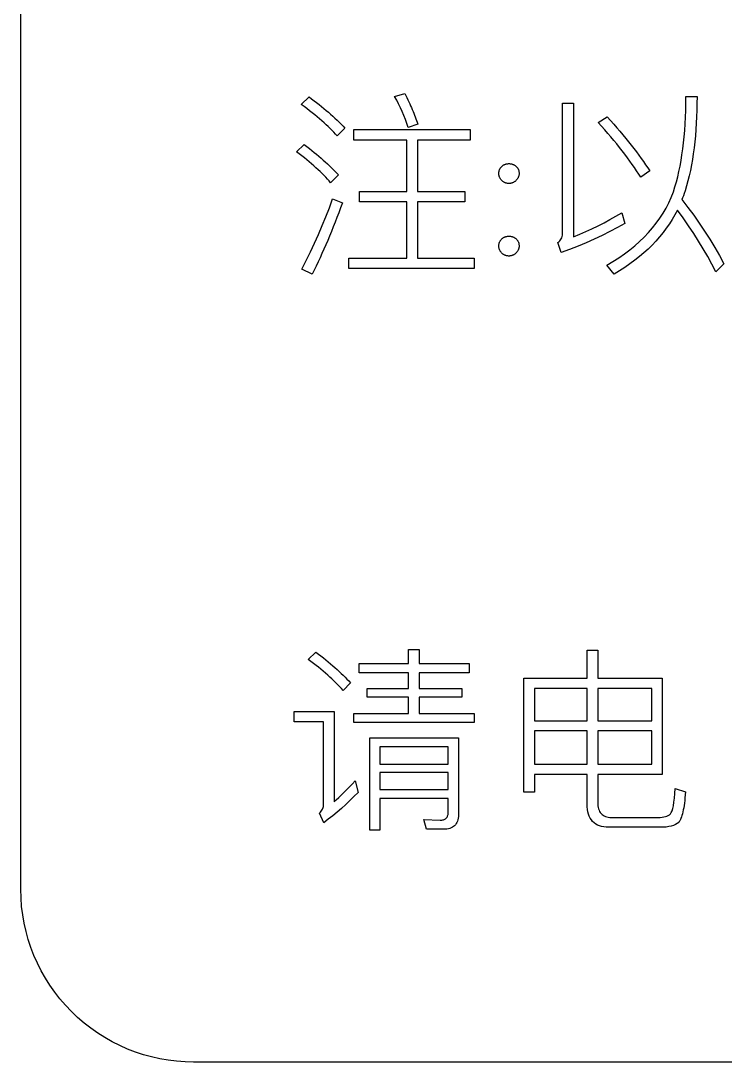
# Model space of a CAD drawing. Extents: x -100 to 100, y -100 to 100.
# Drawn here: x -100 to -83.7, y -100 to -75.91 of the extents above; entities that cross this region are included whole.
import ezdxf

# ---------------------------------------------------------------- set-up
doc = ezdxf.new("R2010")
doc.units = 0
doc.header["$MEASUREMENT"] = 0
doc.layers.get('0').update_dxf_attribs({"linetype": 'CONTINUOUS'})

msp = doc.modelspace()

# ---------------------------------------------------------------- linework, layer by layer
msp.add_lwpolyline([(-0.24952, -99.99999), (-95.999521, -99.99999), (-95.999521, -99.99999, -0.414214), (-99.999521, -95.99999), (-99.999521, -95.99999), (-99.999521, -0.249997)], format="xyb")
for points in [[(-93.328047, -77.666782), (-93.268379, -77.710991), (-93.268379, -77.710991), (-93.209746, -77.755356), (-93.209746, -77.755356), (-93.152148, -77.799849), (-93.152148, -77.799849), (-93.095596, -77.844492), (-93.095596, -77.844492), (-93.040068, -77.889277), (-93.040068, -77.889277), (-92.985596, -77.934214), (-92.985596, -77.934214), (-92.932158, -77.979282), (-92.932158, -77.979282), (-92.879756, -78.024497), (-92.879756, -78.024497), (-92.828389, -78.069858), (-92.828389, -78.069858), (-92.778076, -78.115366), (-92.778076, -78.115366), (-92.728789, -78.161011), (-92.728789, -78.161011), (-92.680547, -78.206802), (-92.680547, -78.206802), (-92.63334, -78.252734), (-92.63334, -78.252734), (-92.587178, -78.298809), (-92.587178, -78.298809), (-92.542051, -78.345029), (-92.542051, -78.345029), (-92.497959, -78.391396), (-92.497959, -78.391396), (-92.676816, -78.570254), (-92.676816, -78.570254), (-92.714463, -78.528174), (-92.714463, -78.528174), (-92.753994, -78.485625), (-92.753994, -78.485625), (-92.79543, -78.442612), (-92.79543, -78.442612), (-92.83876, -78.399131), (-92.83876, -78.399131), (-92.884004, -78.355186), (-92.884004, -78.355186), (-92.931133, -78.310781), (-92.931133, -78.310781), (-92.980166, -78.265898), (-92.980166, -78.265898), (-93.031104, -78.220562), (-93.031104, -78.220562), (-93.083926, -78.174756), (-93.083926, -78.174756), (-93.138662, -78.128481), (-93.138662, -78.128481), (-93.195293, -78.081743), (-93.195293, -78.081743), (-93.253818, -78.034536), (-93.253818, -78.034536), (-93.314238, -77.986865), (-93.314238, -77.986865), (-93.376563, -77.93873), (-93.376563, -77.93873), (-93.440781, -77.890127), (-93.440781, -77.890127), (-93.506914, -77.84106), (-93.506914, -77.84106), (-93.328047, -77.666782)], [(-91.112959, -77.588818), (-91.088672, -77.637261), (-91.088672, -77.637261), (-91.065098, -77.685132), (-91.065098, -77.685132), (-91.042236, -77.732422), (-91.042236, -77.732422), (-91.020088, -77.779146), (-91.020088, -77.779146), (-90.998662, -77.825293), (-90.998662, -77.825293), (-90.977949, -77.870869), (-90.977949, -77.870869), (-90.957959, -77.915869), (-90.957959, -77.915869), (-90.938691, -77.960298), (-90.938691, -77.960298), (-90.920127, -78.00415), (-90.920127, -78.00415), (-90.902285, -78.047432), (-90.902285, -78.047432), (-90.885156, -78.090137), (-90.885156, -78.090137), (-90.86875, -78.13228), (-90.86875, -78.13228), (-90.853047, -78.173838), (-90.853047, -78.173838), (-90.838076, -78.214824), (-90.838076, -78.214824), (-90.823818, -78.255244), (-90.823818, -78.255244), (-90.810273, -78.295083), (-90.810273, -78.295083), (-91.03041, -78.373047), (-91.03041, -78.373047), (-91.062441, -78.280605), (-91.062441, -78.280605), (-91.096621, -78.189023), (-91.096621, -78.189023), (-91.132949, -78.098306), (-91.132949, -78.098306), (-91.171436, -78.008452), (-91.171436, -78.008452), (-91.212061, -77.919453), (-91.212061, -77.919453), (-91.254844, -77.831313), (-91.254844, -77.831313), (-91.299775, -77.744028), (-91.299775, -77.744028), (-91.346855, -77.657612), (-91.346855, -77.657612), (-91.112959, -77.588818)], [(-87.57248, -81.037573), (-87.54668, -81.01937), (-87.54668, -81.01937), (-87.524326, -80.999165), (-87.524326, -80.999165), (-87.50541, -80.976948), (-87.50541, -80.976948), (-87.489932, -80.952734), (-87.489932, -80.952734), (-87.477891, -80.926509), (-87.477891, -80.926509), (-87.469297, -80.898271), (-87.469297, -80.898271), (-87.464131, -80.868037), (-87.464131, -80.868037), (-87.462412, -80.835791), (-87.462412, -80.835791), (-87.462412, -77.813545), (-87.462412, -77.813545), (-87.205586, -77.813545), (-87.205586, -77.813545), (-87.205586, -80.90458), (-87.205586, -80.90458), (-87.062773, -80.846748), (-87.062773, -80.846748), (-86.920957, -80.785625), (-86.920957, -80.785625), (-86.780156, -80.721206), (-86.780156, -80.721206), (-86.640352, -80.653486), (-86.640352, -80.653486), (-86.501553, -80.582476), (-86.501553, -80.582476), (-86.36375, -80.508164), (-86.36375, -80.508164), (-86.226953, -80.430562), (-86.226953, -80.430562), (-86.091162, -80.349663), (-86.091162, -80.349663), (-86.017783, -80.59731), (-86.017783, -80.59731), (-86.189326, -80.69312), (-86.189326, -80.69312), (-86.364609, -80.78563), (-86.364609, -80.78563), (-86.543613, -80.874844), (-86.543613, -80.874844), (-86.726338, -80.960757), (-86.726338, -80.960757), (-86.912793, -81.043384), (-86.912793, -81.043384), (-87.102969, -81.12271), (-87.102969, -81.12271), (-87.296885, -81.198735), (-87.296885, -81.198735), (-87.494512, -81.27147), (-87.494512, -81.27147), (-87.57248, -81.037573)], [(-84.802461, -80.285454), (-84.859775, -80.394424), (-84.859775, -80.394424), (-84.921631, -80.501216), (-84.921631, -80.501216), (-84.988047, -80.605811), (-84.988047, -80.605811), (-85.059004, -80.708237), (-85.059004, -80.708237), (-85.134512, -80.808467), (-85.134512, -80.808467), (-85.21457, -80.906509), (-85.21457, -80.906509), (-85.29918, -81.002368), (-85.29918, -81.002368), (-85.38834, -81.096045), (-85.38834, -81.096045), (-85.482051, -81.187539), (-85.482051, -81.187539), (-85.580313, -81.276841), (-85.580313, -81.276841), (-85.683125, -81.36396), (-85.683125, -81.36396), (-85.790488, -81.448896), (-85.790488, -81.448896), (-85.902393, -81.531646), (-85.902393, -81.531646), (-86.018857, -81.612207), (-86.018857, -81.612207), (-86.139873, -81.690581), (-86.139873, -81.690581), (-86.26543, -81.766768), (-86.26543, -81.766768), (-86.435127, -81.560391), (-86.435127, -81.560391), (-86.293672, -81.476367), (-86.293672, -81.476367), (-86.158232, -81.389414), (-86.158232, -81.389414), (-86.028818, -81.299521), (-86.028818, -81.299521), (-85.90543, -81.206685), (-85.90543, -81.206685), (-85.788047, -81.110918), (-85.788047, -81.110918), (-85.676689, -81.012202), (-85.676689, -81.012202), (-85.571357, -80.910557), (-85.571357, -80.910557), (-85.472041, -80.805972), (-85.472041, -80.805972), (-85.37874, -80.698452), (-85.37874, -80.698452), (-85.291465, -80.587988), (-85.291465, -80.587988), (-85.210205, -80.474595), (-85.210205, -80.474595), (-85.134961, -80.358262), (-85.134961, -80.358262), (-85.065742, -80.238984), (-85.065742, -80.238984), (-85.002529, -80.116772), (-85.002529, -80.116772), (-84.945361, -79.991616), (-84.945361, -79.991616), (-84.894199, -79.863535), (-84.894199, -79.863535), (-84.859209, -79.751729), (-84.859209, -79.751729), (-84.826475, -79.636445), (-84.826475, -79.636445), (-84.796006, -79.51769), (-84.796006, -79.51769), (-84.767783, -79.395464), (-84.767783, -79.395464), (-84.741826, -79.269761), (-84.741826, -79.269761), (-84.718125, -79.140576), (-84.718125, -79.140576), (-84.69668, -79.007915), (-84.69668, -79.007915), (-84.67749, -78.871787), (-84.67749, -78.871787), (-84.660566, -78.732178), (-84.660566, -78.732178), (-84.645889, -78.589097), (-84.645889, -78.589097), (-84.633477, -78.442534), (-84.633477, -78.442534), (-84.62332, -78.292505), (-84.62332, -78.292505), (-84.61542, -78.138994), (-84.61542, -78.138994), (-84.609775, -77.982007), (-84.609775, -77.982007), (-84.606387, -77.821543), (-84.606387, -77.821543), (-84.605264, -77.657612), (-84.605264, -77.657612), (-84.348438, -77.657612), (-84.348438, -77.657612), (-84.349512, -77.817158), (-84.349512, -77.817158), (-84.352734, -77.973628), (-84.352734, -77.973628), (-84.358115, -78.127002), (-84.358115, -78.127002), (-84.365635, -78.277314), (-84.365635, -78.277314), (-84.375313, -78.424536), (-84.375313, -78.424536), (-84.387139, -78.568677), (-84.387139, -78.568677), (-84.401104, -78.709731), (-84.401104, -78.709731), (-84.417227, -78.847705), (-84.417227, -78.847705), (-84.435508, -78.982607), (-84.435508, -78.982607), (-84.455928, -79.114424), (-84.455928, -79.114424), (-84.478496, -79.243154), (-84.478496, -79.243154), (-84.503223, -79.368809), (-84.503223, -79.368809), (-84.530098, -79.491377), (-84.530098, -79.491377), (-84.559121, -79.610869), (-84.559121, -79.610869), (-84.590283, -79.727275), (-84.590283, -79.727275), (-84.623613, -79.840601), (-84.623613, -79.840601), (-84.645391, -79.90481), (-84.645391, -79.90481), (-84.664883, -79.959839), (-84.664883, -79.959839), (-84.68208, -80.005698), (-84.68208, -80.005698), (-84.696982, -80.042393), (-84.696982, -80.042393), (-84.558398, -80.224121), (-84.558398, -80.224121), (-84.424678, -80.406987), (-84.424678, -80.406987), (-84.29584, -80.591006), (-84.29584, -80.591006), (-84.171875, -80.776172), (-84.171875, -80.776172), (-84.052783, -80.96248), (-84.052783, -80.96248), (-83.938564, -81.149937), (-83.938564, -81.149937), (-83.829209, -81.33854), (-83.829209, -81.33854), (-83.724727, -81.528291), (-83.724727, -81.528291), (-83.912764, -81.716323), (-83.912764, -81.716323), (-84.003906, -81.540474), (-84.003906, -81.540474), (-84.100791, -81.36377), (-84.100791, -81.36377), (-84.203408, -81.186196), (-84.203408, -81.186196), (-84.311758, -81.007764), (-84.311758, -81.007764), (-84.42583, -80.828481), (-84.42583, -80.828481), (-84.545645, -80.648335), (-84.545645, -80.648335), (-84.671182, -80.467319), (-84.671182, -80.467319), (-84.802461, -80.285454)], [(-86.425957, -78.125396), (-86.349561, -78.211455), (-86.349561, -78.211455), (-86.275186, -78.296514), (-86.275186, -78.296514), (-86.202813, -78.380571), (-86.202813, -78.380571), (-86.132441, -78.463623), (-86.132441, -78.463623), (-86.064082, -78.545669), (-86.064082, -78.545669), (-85.997725, -78.626714), (-85.997725, -78.626714), (-85.933369, -78.706758), (-85.933369, -78.706758), (-85.871035, -78.785801), (-85.871035, -78.785801), (-85.810703, -78.863828), (-85.810703, -78.863828), (-85.752363, -78.940859), (-85.752363, -78.940859), (-85.696045, -79.016895), (-85.696045, -79.016895), (-85.641729, -79.091924), (-85.641729, -79.091924), (-85.589414, -79.165942), (-85.589414, -79.165942), (-85.539111, -79.238965), (-85.539111, -79.238965), (-85.490811, -79.310977), (-85.490811, -79.310977), (-85.444521, -79.381997), (-85.444521, -79.381997), (-85.650898, -79.52874), (-85.650898, -79.52874), (-85.697207, -79.45499), (-85.697207, -79.45499), (-85.745557, -79.380483), (-85.745557, -79.380483), (-85.795957, -79.305225), (-85.795957, -79.305225), (-85.848389, -79.229214), (-85.848389, -79.229214), (-85.902861, -79.152451), (-85.902861, -79.152451), (-85.959385, -79.074941), (-85.959385, -79.074941), (-86.017939, -78.996675), (-86.017939, -78.996675), (-86.078555, -78.917651), (-86.078555, -78.917651), (-86.141201, -78.837881), (-86.141201, -78.837881), (-86.205889, -78.757354), (-86.205889, -78.757354), (-86.272617, -78.676074), (-86.272617, -78.676074), (-86.341396, -78.594043), (-86.341396, -78.594043), (-86.412207, -78.51126), (-86.412207, -78.51126), (-86.485068, -78.427725), (-86.485068, -78.427725), (-86.559971, -78.343438), (-86.559971, -78.343438), (-86.636904, -78.258394), (-86.636904, -78.258394), (-86.425957, -78.125396)], [(-92.291592, -78.423491), (-89.599541, -78.423491), (-89.599541, -78.423491), (-89.599541, -78.666563), (-89.599541, -78.666563), (-90.819443, -78.666563), (-90.819443, -78.666563), (-90.819443, -79.85436), (-90.819443, -79.85436), (-89.723359, -79.85436), (-89.723359, -79.85436), (-89.723359, -80.092842), (-89.723359, -80.092842), (-90.819443, -80.092842), (-90.819443, -80.092842), (-90.819443, -81.395293), (-90.819443, -81.395293), (-89.507822, -81.395293), (-89.507822, -81.395293), (-89.507822, -81.63835), (-89.507822, -81.63835), (-92.41082, -81.63835), (-92.41082, -81.63835), (-92.41082, -81.395293), (-92.41082, -81.395293), (-91.06251, -81.395293), (-91.06251, -81.395293), (-91.06251, -80.092842), (-91.06251, -80.092842), (-92.163174, -80.092842), (-92.163174, -80.092842), (-92.163174, -79.85436), (-92.163174, -79.85436), (-91.06251, -79.85436), (-91.06251, -79.85436), (-91.06251, -78.666563), (-91.06251, -78.666563), (-92.291592, -78.666563), (-92.291592, -78.666563), (-92.291592, -78.423491)], [(-93.438115, -78.772046), (-93.378604, -78.817241), (-93.378604, -78.817241), (-93.320449, -78.862256), (-93.320449, -78.862256), (-93.263662, -78.907095), (-93.263662, -78.907095), (-93.208242, -78.951753), (-93.208242, -78.951753), (-93.15417, -78.99624), (-93.15417, -78.99624), (-93.101465, -79.040542), (-93.101465, -79.040542), (-93.050127, -79.084663), (-93.050127, -79.084663), (-93.000146, -79.128608), (-93.000146, -79.128608), (-92.951523, -79.172373), (-92.951523, -79.172373), (-92.904258, -79.215957), (-92.904258, -79.215957), (-92.858369, -79.259365), (-92.858369, -79.259365), (-92.813828, -79.302593), (-92.813828, -79.302593), (-92.770654, -79.345645), (-92.770654, -79.345645), (-92.728848, -79.388506), (-92.728848, -79.388506), (-92.688389, -79.431196), (-92.688389, -79.431196), (-92.649307, -79.473711), (-92.649307, -79.473711), (-92.828164, -79.652568), (-92.828164, -79.652568), (-92.86457, -79.610562), (-92.86457, -79.610562), (-92.902686, -79.568228), (-92.902686, -79.568228), (-92.942529, -79.525576), (-92.942529, -79.525576), (-92.984092, -79.482598), (-92.984092, -79.482598), (-93.027373, -79.439297), (-93.027373, -79.439297), (-93.072373, -79.395684), (-93.072373, -79.395684), (-93.119092, -79.351729), (-93.119092, -79.351729), (-93.167539, -79.307466), (-93.167539, -79.307466), (-93.217695, -79.262876), (-93.217695, -79.262876), (-93.26958, -79.217964), (-93.26958, -79.217964), (-93.323174, -79.172729), (-93.323174, -79.172729), (-93.378496, -79.127178), (-93.378496, -79.127178), (-93.435537, -79.081299), (-93.435537, -79.081299), (-93.494297, -79.035098), (-93.494297, -79.035098), (-93.554775, -78.988569), (-93.554775, -78.988569), (-93.616973, -78.941724), (-93.616973, -78.941724), (-93.438115, -78.772046)], [(-88.700664, -79.2123), (-88.688193, -79.212554), (-88.688193, -79.212554), (-88.676016, -79.213306), (-88.676016, -79.213306), (-88.664111, -79.214556), (-88.664111, -79.214556), (-88.65251, -79.216318), (-88.65251, -79.216318), (-88.641191, -79.218574), (-88.641191, -79.218574), (-88.630156, -79.221333), (-88.630156, -79.221333), (-88.619404, -79.224595), (-88.619404, -79.224595), (-88.608945, -79.228354), (-88.608945, -79.228354), (-88.59877, -79.232617), (-88.59877, -79.232617), (-88.588877, -79.237378), (-88.588877, -79.237378), (-88.579277, -79.242646), (-88.579277, -79.242646), (-88.569961, -79.248423), (-88.569961, -79.248423), (-88.560928, -79.254688), (-88.560928, -79.254688), (-88.552188, -79.26146), (-88.552188, -79.26146), (-88.54374, -79.26874), (-88.54374, -79.26874), (-88.535566, -79.276509), (-88.535566, -79.276509), (-88.527236, -79.284141), (-88.527236, -79.284141), (-88.519443, -79.292134), (-88.519443, -79.292134), (-88.512178, -79.300479), (-88.512178, -79.300479), (-88.505469, -79.309189), (-88.505469, -79.309189), (-88.499287, -79.318247), (-88.499287, -79.318247), (-88.493643, -79.327671), (-88.493643, -79.327671), (-88.488535, -79.337456), (-88.488535, -79.337456), (-88.483965, -79.347598), (-88.483965, -79.347598), (-88.479932, -79.358096), (-88.479932, -79.358096), (-88.476445, -79.36895), (-88.476445, -79.36895), (-88.473496, -79.380161), (-88.473496, -79.380161), (-88.471074, -79.391738), (-88.471074, -79.391738), (-88.469189, -79.403667), (-88.469189, -79.403667), (-88.467842, -79.415957), (-88.467842, -79.415957), (-88.467041, -79.428604), (-88.467041, -79.428604), (-88.466768, -79.441616), (-88.466768, -79.441616), (-88.467061, -79.453008), (-88.467061, -79.453008), (-88.46792, -79.464258), (-88.46792, -79.464258), (-88.469346, -79.475366), (-88.469346, -79.475366), (-88.471357, -79.486323), (-88.471357, -79.486323), (-88.473936, -79.497153), (-88.473936, -79.497153), (-88.47709, -79.507827), (-88.47709, -79.507827), (-88.480811, -79.518354), (-88.480811, -79.518354), (-88.485117, -79.52875), (-88.485117, -79.52875), (-88.48999, -79.538994), (-88.48999, -79.538994), (-88.49543, -79.549097), (-88.49543, -79.549097), (-88.501455, -79.559058), (-88.501455, -79.559058), (-88.508047, -79.568877), (-88.508047, -79.568877), (-88.515215, -79.57855), (-88.515215, -79.57855), (-88.522959, -79.588076), (-88.522959, -79.588076), (-88.53126, -79.597466), (-88.53126, -79.597466), (-88.540156, -79.606714), (-88.540156, -79.606714), (-88.549375, -79.614482), (-88.549375, -79.614482), (-88.558711, -79.621763), (-88.558711, -79.621763), (-88.568154, -79.628525), (-88.568154, -79.628525), (-88.577705, -79.6348), (-88.577705, -79.6348), (-88.587363, -79.640566), (-88.587363, -79.640566), (-88.597119, -79.645835), (-88.597119, -79.645835), (-88.606992, -79.650596), (-88.606992, -79.650596), (-88.616963, -79.654863), (-88.616963, -79.654863), (-88.627051, -79.658628), (-88.627051, -79.658628), (-88.637246, -79.661885), (-88.637246, -79.661885), (-88.647549, -79.664639), (-88.647549, -79.664639), (-88.657949, -79.666899), (-88.657949, -79.666899), (-88.668477, -79.668657), (-88.668477, -79.668657), (-88.679092, -79.669907), (-88.679092, -79.669907), (-88.689824, -79.670659), (-88.689824, -79.670659), (-88.700664, -79.670913), (-88.700664, -79.670913), (-88.713135, -79.670645), (-88.713135, -79.670645), (-88.725313, -79.669839), (-88.725313, -79.669839), (-88.737207, -79.668491), (-88.737207, -79.668491), (-88.748809, -79.666616), (-88.748809, -79.666616), (-88.760137, -79.664194), (-88.760137, -79.664194), (-88.771172, -79.661235), (-88.771172, -79.661235), (-88.781924, -79.657749), (-88.781924, -79.657749), (-88.792383, -79.653716), (-88.792383, -79.653716), (-88.802559, -79.649141), (-88.802559, -79.649141), (-88.812451, -79.644038), (-88.812451, -79.644038), (-88.822051, -79.638398), (-88.822051, -79.638398), (-88.831367, -79.632217), (-88.831367, -79.632217), (-88.840391, -79.625503), (-88.840391, -79.625503), (-88.849131, -79.618247), (-88.849131, -79.618247), (-88.857588, -79.610454), (-88.857588, -79.610454), (-88.865762, -79.602124), (-88.865762, -79.602124), (-88.874092, -79.593433), (-88.874092, -79.593433), (-88.881885, -79.58457), (-88.881885, -79.58457), (-88.889141, -79.575518), (-88.889141, -79.575518), (-88.895859, -79.566294), (-88.895859, -79.566294), (-88.902031, -79.55689), (-88.902031, -79.55689), (-88.907686, -79.54731), (-88.907686, -79.54731), (-88.912783, -79.537539), (-88.912783, -79.537539), (-88.917354, -79.527603), (-88.917354, -79.527603), (-88.921387, -79.517476), (-88.921387, -79.517476), (-88.924873, -79.507178), (-88.924873, -79.507178), (-88.927832, -79.496694), (-88.927832, -79.496694), (-88.930254, -79.48604), (-88.930254, -79.48604), (-88.932139, -79.4752), (-88.932139, -79.4752), (-88.933477, -79.464185), (-88.933477, -79.464185), (-88.934277, -79.452993), (-88.934277, -79.452993), (-88.934551, -79.441616), (-88.934551, -79.441616), (-88.934277, -79.428604), (-88.934277, -79.428604), (-88.933477, -79.415957), (-88.933477, -79.415957), (-88.932139, -79.403667), (-88.932139, -79.403667), (-88.930254, -79.391738), (-88.930254, -79.391738), (-88.927832, -79.380161), (-88.927832, -79.380161), (-88.924873, -79.36895), (-88.924873, -79.36895), (-88.921387, -79.358096), (-88.921387, -79.358096), (-88.917354, -79.347598), (-88.917354, -79.347598), (-88.912783, -79.337456), (-88.912783, -79.337456), (-88.907686, -79.327671), (-88.907686, -79.327671), (-88.902031, -79.318247), (-88.902031, -79.318247), (-88.895859, -79.309189), (-88.895859, -79.309189), (-88.889141, -79.300479), (-88.889141, -79.300479), (-88.881885, -79.292134), (-88.881885, -79.292134), (-88.874092, -79.284141), (-88.874092, -79.284141), (-88.865762, -79.276509), (-88.865762, -79.276509), (-88.858125, -79.26874), (-88.858125, -79.26874), (-88.850137, -79.26146), (-88.850137, -79.26146), (-88.841797, -79.254688), (-88.841797, -79.254688), (-88.833086, -79.248423), (-88.833086, -79.248423), (-88.824023, -79.242646), (-88.824023, -79.242646), (-88.8146, -79.237378), (-88.8146, -79.237378), (-88.804814, -79.232617), (-88.804814, -79.232617), (-88.794678, -79.228354), (-88.794678, -79.228354), (-88.78418, -79.224595), (-88.78418, -79.224595), (-88.77332, -79.221333), (-88.77332, -79.221333), (-88.762109, -79.218574), (-88.762109, -79.218574), (-88.750537, -79.216318), (-88.750537, -79.216318), (-88.738604, -79.214556), (-88.738604, -79.214556), (-88.726309, -79.213306), (-88.726309, -79.213306), (-88.713672, -79.212554), (-88.713672, -79.212554), (-88.700664, -79.2123)], [(-92.557578, -80.120356), (-92.598994, -80.234268), (-92.598994, -80.234268), (-92.640703, -80.346719), (-92.640703, -80.346719), (-92.682695, -80.4577), (-92.682695, -80.4577), (-92.724971, -80.567212), (-92.724971, -80.567212), (-92.767539, -80.675254), (-92.767539, -80.675254), (-92.810391, -80.781826), (-92.810391, -80.781826), (-92.853535, -80.886929), (-92.853535, -80.886929), (-92.896953, -80.990566), (-92.896953, -80.990566), (-92.940664, -81.092739), (-92.940664, -81.092739), (-92.984658, -81.193433), (-92.984658, -81.193433), (-93.028945, -81.292661), (-93.028945, -81.292661), (-93.073516, -81.39042), (-93.073516, -81.39042), (-93.118379, -81.486709), (-93.118379, -81.486709), (-93.163516, -81.581533), (-93.163516, -81.581533), (-93.208955, -81.674888), (-93.208955, -81.674888), (-93.254668, -81.766768), (-93.254668, -81.766768), (-93.497734, -81.656704), (-93.497734, -81.656704), (-93.395264, -81.456704), (-93.395264, -81.456704), (-93.296523, -81.255703), (-93.296523, -81.255703), (-93.201504, -81.053696), (-93.201504, -81.053696), (-93.110215, -80.850688), (-93.110215, -80.850688), (-93.022646, -80.64668), (-93.022646, -80.64668), (-92.938799, -80.44167), (-92.938799, -80.44167), (-92.858691, -80.235654), (-92.858691, -80.235654), (-92.782305, -80.028633), (-92.782305, -80.028633), (-92.557578, -80.120356)], [(-88.700664, -80.89082), (-88.688193, -80.891074), (-88.688193, -80.891074), (-88.676016, -80.891826), (-88.676016, -80.891826), (-88.664111, -80.893076), (-88.664111, -80.893076), (-88.65251, -80.894834), (-88.65251, -80.894834), (-88.641191, -80.897095), (-88.641191, -80.897095), (-88.630156, -80.899849), (-88.630156, -80.899849), (-88.619404, -80.903115), (-88.619404, -80.903115), (-88.608945, -80.90687), (-88.608945, -80.90687), (-88.59877, -80.911138), (-88.59877, -80.911138), (-88.588877, -80.915898), (-88.588877, -80.915898), (-88.579277, -80.921167), (-88.579277, -80.921167), (-88.569961, -80.926934), (-88.569961, -80.926934), (-88.560928, -80.933208), (-88.560928, -80.933208), (-88.552188, -80.939971), (-88.552188, -80.939971), (-88.54374, -80.947251), (-88.54374, -80.947251), (-88.535566, -80.95502), (-88.535566, -80.95502), (-88.527236, -80.962651), (-88.527236, -80.962651), (-88.519443, -80.970645), (-88.519443, -80.970645), (-88.512178, -80.978989), (-88.512178, -80.978989), (-88.505469, -80.9877), (-88.505469, -80.9877), (-88.499287, -80.996768), (-88.499287, -80.996768), (-88.493643, -81.006187), (-88.493643, -81.006187), (-88.488535, -81.015967), (-88.488535, -81.015967), (-88.483965, -81.026108), (-88.483965, -81.026108), (-88.479932, -81.036606), (-88.479932, -81.036606), (-88.476445, -81.047461), (-88.476445, -81.047461), (-88.473496, -81.058672), (-88.473496, -81.058672), (-88.471074, -81.070244), (-88.471074, -81.070244), (-88.469189, -81.082178), (-88.469189, -81.082178), (-88.467842, -81.094468), (-88.467842, -81.094468), (-88.467041, -81.107119), (-88.467041, -81.107119), (-88.466768, -81.120117), (-88.466768, -81.120117), (-88.467061, -81.131519), (-88.467061, -81.131519), (-88.46792, -81.142769), (-88.46792, -81.142769), (-88.469346, -81.153877), (-88.469346, -81.153877), (-88.471357, -81.164839), (-88.471357, -81.164839), (-88.473936, -81.175654), (-88.473936, -81.175654), (-88.47709, -81.186338), (-88.47709, -81.186338), (-88.480811, -81.196865), (-88.480811, -81.196865), (-88.485117, -81.207261), (-88.485117, -81.207261), (-88.48999, -81.217505), (-88.48999, -81.217505), (-88.49543, -81.227617), (-88.49543, -81.227617), (-88.501455, -81.237568), (-88.501455, -81.237568), (-88.508047, -81.247388), (-88.508047, -81.247388), (-88.515215, -81.257061), (-88.515215, -81.257061), (-88.522959, -81.266592), (-88.522959, -81.266592), (-88.53126, -81.275977), (-88.53126, -81.275977), (-88.540156, -81.285225), (-88.540156, -81.285225), (-88.549375, -81.292993), (-88.549375, -81.292993), (-88.558711, -81.300273), (-88.558711, -81.300273), (-88.568154, -81.307046), (-88.568154, -81.307046), (-88.577705, -81.313311), (-88.577705, -81.313311), (-88.587363, -81.319087), (-88.587363, -81.319087), (-88.597119, -81.324355), (-88.597119, -81.324355), (-88.606992, -81.329116), (-88.606992, -81.329116), (-88.616963, -81.333379), (-88.616963, -81.333379), (-88.627051, -81.337139), (-88.627051, -81.337139), (-88.637246, -81.3404), (-88.637246, -81.3404), (-88.647549, -81.343159), (-88.647549, -81.343159), (-88.657949, -81.345415), (-88.657949, -81.345415), (-88.668477, -81.347173), (-88.668477, -81.347173), (-88.679092, -81.348428), (-88.679092, -81.348428), (-88.689824, -81.34918), (-88.689824, -81.34918), (-88.700664, -81.349434), (-88.700664, -81.349434), (-88.713135, -81.349165), (-88.713135, -81.349165), (-88.725313, -81.348359), (-88.725313, -81.348359), (-88.737207, -81.347012), (-88.737207, -81.347012), (-88.748809, -81.345132), (-88.748809, -81.345132), (-88.760137, -81.34271), (-88.760137, -81.34271), (-88.771172, -81.339756), (-88.771172, -81.339756), (-88.781924, -81.33627), (-88.781924, -81.33627), (-88.792383, -81.332236), (-88.792383, -81.332236), (-88.802559, -81.327671), (-88.802559, -81.327671), (-88.812451, -81.322559), (-88.812451, -81.322559), (-88.822051, -81.316919), (-88.822051, -81.316919), (-88.831367, -81.310732), (-88.831367, -81.310732), (-88.840391, -81.304023), (-88.840391, -81.304023), (-88.849131, -81.296763), (-88.849131, -81.296763), (-88.857588, -81.28897), (-88.857588, -81.28897), (-88.865762, -81.28064), (-88.865762, -81.28064), (-88.874092, -81.271953), (-88.874092, -81.271953), (-88.881885, -81.263086), (-88.881885, -81.263086), (-88.889141, -81.254033), (-88.889141, -81.254033), (-88.895859, -81.24481), (-88.895859, -81.24481), (-88.902031, -81.23541), (-88.902031, -81.23541), (-88.907686, -81.22582), (-88.907686, -81.22582), (-88.912783, -81.21606), (-88.912783, -81.21606), (-88.917354, -81.206113), (-88.917354, -81.206113), (-88.921387, -81.195996), (-88.921387, -81.195996), (-88.924873, -81.185693), (-88.924873, -81.185693), (-88.927832, -81.17521), (-88.927832, -81.17521), (-88.930254, -81.164556), (-88.930254, -81.164556), (-88.932139, -81.153711), (-88.932139, -81.153711), (-88.933477, -81.142695), (-88.933477, -81.142695), (-88.934277, -81.131494), (-88.934277, -81.131494), (-88.934551, -81.120117), (-88.934551, -81.120117), (-88.934277, -81.107119), (-88.934277, -81.107119), (-88.933477, -81.094468), (-88.933477, -81.094468), (-88.932139, -81.082178), (-88.932139, -81.082178), (-88.930254, -81.070244), (-88.930254, -81.070244), (-88.927832, -81.058672), (-88.927832, -81.058672), (-88.924873, -81.047461), (-88.924873, -81.047461), (-88.921387, -81.036606), (-88.921387, -81.036606), (-88.917354, -81.026108), (-88.917354, -81.026108), (-88.912783, -81.015967), (-88.912783, -81.015967), (-88.907686, -81.006187), (-88.907686, -81.006187), (-88.902031, -80.996768), (-88.902031, -80.996768), (-88.895859, -80.9877), (-88.895859, -80.9877), (-88.889141, -80.978989), (-88.889141, -80.978989), (-88.881885, -80.970645), (-88.881885, -80.970645), (-88.874092, -80.962651), (-88.874092, -80.962651), (-88.865762, -80.95502), (-88.865762, -80.95502), (-88.858125, -80.947251), (-88.858125, -80.947251), (-88.850137, -80.939971), (-88.850137, -80.939971), (-88.841797, -80.933208), (-88.841797, -80.933208), (-88.833086, -80.926934), (-88.833086, -80.926934), (-88.824023, -80.921167), (-88.824023, -80.921167), (-88.8146, -80.915898), (-88.8146, -80.915898), (-88.804814, -80.911138), (-88.804814, -80.911138), (-88.794678, -80.90687), (-88.794678, -80.90687), (-88.78418, -80.903115), (-88.78418, -80.903115), (-88.77332, -80.899849), (-88.77332, -80.899849), (-88.762109, -80.897095), (-88.762109, -80.897095), (-88.750537, -80.894834), (-88.750537, -80.894834), (-88.738604, -80.893076), (-88.738604, -80.893076), (-88.726309, -80.891826), (-88.726309, -80.891826), (-88.713672, -80.891074), (-88.713672, -80.891074), (-88.700664, -80.89082)], [(-93.172119, -90.51249), (-93.112559, -90.557725), (-93.112559, -90.557725), (-93.054238, -90.602852), (-93.054238, -90.602852), (-92.997188, -90.647871), (-92.997188, -90.647871), (-92.941377, -90.692783), (-92.941377, -90.692783), (-92.886836, -90.737578), (-92.886836, -90.737578), (-92.833535, -90.782275), (-92.833535, -90.782275), (-92.781494, -90.826865), (-92.781494, -90.826865), (-92.730713, -90.871348), (-92.730713, -90.871348), (-92.681182, -90.915723), (-92.681182, -90.915723), (-92.6329, -90.96), (-92.6329, -90.96), (-92.585869, -91.00416), (-92.585869, -91.00416), (-92.540098, -91.048203), (-92.540098, -91.048203), (-92.495586, -91.092148), (-92.495586, -91.092148), (-92.452314, -91.135986), (-92.452314, -91.135986), (-92.410313, -91.179717), (-92.410313, -91.179717), (-92.369551, -91.22334), (-92.369551, -91.22334), (-92.539248, -91.397617), (-92.539248, -91.397617), (-92.578936, -91.353975), (-92.578936, -91.353975), (-92.620068, -91.310186), (-92.620068, -91.310186), (-92.662637, -91.26627), (-92.662637, -91.26627), (-92.706631, -91.222197), (-92.706631, -91.222197), (-92.752061, -91.177988), (-92.752061, -91.177988), (-92.798926, -91.133623), (-92.798926, -91.133623), (-92.847217, -91.089131), (-92.847217, -91.089131), (-92.896953, -91.044482), (-92.896953, -91.044482), (-92.948115, -90.999697), (-92.948115, -90.999697), (-93.000713, -90.954766), (-93.000713, -90.954766), (-93.054746, -90.909697), (-93.054746, -90.909697), (-93.110205, -90.864482), (-93.110205, -90.864482), (-93.1671, -90.819121), (-93.1671, -90.819121), (-93.22543, -90.773623), (-93.22543, -90.773623), (-93.285195, -90.727969), (-93.285195, -90.727969), (-93.346396, -90.682178), (-93.346396, -90.682178), (-93.172119, -90.51249)], [(-91.02582, -90.452871), (-90.782764, -90.452871), (-90.782764, -90.452871), (-90.782764, -90.778486), (-90.782764, -90.778486), (-89.622471, -90.778486), (-89.622471, -90.778486), (-89.622471, -90.989443), (-89.622471, -90.989443), (-90.782764, -90.989443), (-90.782764, -90.989443), (-90.782764, -91.351758), (-90.782764, -91.351758), (-89.792158, -91.351758), (-89.792158, -91.351758), (-89.792158, -91.558125), (-89.792158, -91.558125), (-90.782764, -91.558125), (-90.782764, -91.558125), (-90.782764, -91.9296), (-90.782764, -91.9296), (-89.503232, -91.9296), (-89.503232, -91.9296), (-89.503232, -92.145146), (-89.503232, -92.145146), (-92.291592, -92.145146), (-92.291592, -92.145146), (-92.291592, -91.9296), (-92.291592, -91.9296), (-91.02582, -91.9296), (-91.02582, -91.9296), (-91.02582, -91.558125), (-91.02582, -91.558125), (-91.984326, -91.558125), (-91.984326, -91.558125), (-91.984326, -91.351758), (-91.984326, -91.351758), (-91.02582, -91.351758), (-91.02582, -91.351758), (-91.02582, -90.989443), (-91.02582, -90.989443), (-92.167764, -90.989443), (-92.167764, -90.989443), (-92.167764, -90.778486), (-92.167764, -90.778486), (-91.02582, -90.778486), (-91.02582, -90.778486), (-91.02582, -90.452871)], [(-86.890986, -93.342129), (-88.110898, -93.342129), (-88.110898, -93.342129), (-88.110898, -93.754873), (-88.110898, -93.754873), (-88.358545, -93.754873), (-88.358545, -93.754873), (-88.358545, -91.117861), (-88.358545, -91.117861), (-86.890986, -91.117861), (-86.890986, -91.117861), (-86.890986, -90.466631), (-86.890986, -90.466631), (-86.64792, -90.466631), (-86.64792, -90.466631), (-86.64792, -91.117861), (-86.64792, -91.117861), (-85.152852, -91.117861), (-85.152852, -91.117861), (-85.152852, -93.342129), (-85.152852, -93.342129), (-86.64792, -93.342129), (-86.64792, -93.342129), (-86.64792, -93.98876), (-86.64792, -93.98876), (-86.64667, -94.030967), (-86.64667, -94.030967), (-86.64291, -94.070449), (-86.64291, -94.070449), (-86.636631, -94.107207), (-86.636631, -94.107207), (-86.627852, -94.14125), (-86.627852, -94.14125), (-86.616572, -94.172568), (-86.616572, -94.172568), (-86.602773, -94.201152), (-86.602773, -94.201152), (-86.586475, -94.227021), (-86.586475, -94.227021), (-86.567666, -94.250176), (-86.567666, -94.250176), (-86.546348, -94.270596), (-86.546348, -94.270596), (-86.52252, -94.288301), (-86.52252, -94.288301), (-86.496191, -94.303271), (-86.496191, -94.303271), (-86.467344, -94.315527), (-86.467344, -94.315527), (-86.435996, -94.325059), (-86.435996, -94.325059), (-86.402139, -94.331865), (-86.402139, -94.331865), (-86.365771, -94.335947), (-86.365771, -94.335947), (-86.326904, -94.337314), (-86.326904, -94.337314), (-85.24457, -94.337314), (-85.24457, -94.337314), (-85.198066, -94.336025), (-85.198066, -94.336025), (-85.154854, -94.332148), (-85.154854, -94.332148), (-85.114941, -94.325703), (-85.114941, -94.325703), (-85.07833, -94.31668), (-85.07833, -94.31668), (-85.045, -94.305059), (-85.045, -94.305059), (-85.01498, -94.290879), (-85.01498, -94.290879), (-84.988252, -94.274111), (-84.988252, -94.274111), (-84.964814, -94.254766), (-84.964814, -94.254766), (-84.945049, -94.227529), (-84.945049, -94.227529), (-84.926982, -94.187109), (-84.926982, -94.187109), (-84.910654, -94.133516), (-84.910654, -94.133516), (-84.896025, -94.066729), (-84.896025, -94.066729), (-84.883135, -93.986758), (-84.883135, -93.986758), (-84.871953, -93.893604), (-84.871953, -93.893604), (-84.86249, -93.787256), (-84.86249, -93.787256), (-84.854756, -93.667734), (-84.854756, -93.667734), (-84.616279, -93.745703), (-84.616279, -93.745703), (-84.621729, -93.816172), (-84.621729, -93.816172), (-84.627744, -93.883145), (-84.627744, -93.883145), (-84.634336, -93.946592), (-84.634336, -93.946592), (-84.641504, -94.006543), (-84.641504, -94.006543), (-84.649238, -94.062959), (-84.649238, -94.062959), (-84.657549, -94.115879), (-84.657549, -94.115879), (-84.666436, -94.165293), (-84.666436, -94.165293), (-84.675889, -94.211191), (-84.675889, -94.211191), (-84.685928, -94.253574), (-84.685928, -94.253574), (-84.696533, -94.292451), (-84.696533, -94.292451), (-84.707715, -94.327813), (-84.707715, -94.327813), (-84.719463, -94.359668), (-84.719463, -94.359668), (-84.731787, -94.388008), (-84.731787, -94.388008), (-84.744688, -94.412832), (-84.744688, -94.412832), (-84.758154, -94.43416), (-84.758154, -94.43416), (-84.772197, -94.451963), (-84.772197, -94.451963), (-84.807031, -94.478828), (-84.807031, -94.478828), (-84.847305, -94.502119), (-84.847305, -94.502119), (-84.893018, -94.521826), (-84.893018, -94.521826), (-84.94418, -94.537949), (-84.94418, -94.537949), (-85.000801, -94.550488), (-85.000801, -94.550488), (-85.062852, -94.559443), (-85.062852, -94.559443), (-85.130352, -94.564814), (-85.130352, -94.564814), (-85.203301, -94.566611), (-85.203301, -94.566611), (-86.386523, -94.566611), (-86.386523, -94.566611), (-86.447607, -94.564502), (-86.447607, -94.564502), (-86.504756, -94.558154), (-86.504756, -94.558154), (-86.557959, -94.547588), (-86.557959, -94.547588), (-86.607227, -94.532783), (-86.607227, -94.532783), (-86.652549, -94.51377), (-86.652549, -94.51377), (-86.693936, -94.490518), (-86.693936, -94.490518), (-86.731377, -94.463027), (-86.731377, -94.463027), (-86.764873, -94.431318), (-86.764873, -94.431318), (-86.794424, -94.395381), (-86.794424, -94.395381), (-86.820049, -94.355215), (-86.820049, -94.355215), (-86.841729, -94.31083), (-86.841729, -94.31083), (-86.859463, -94.262207), (-86.859463, -94.262207), (-86.873252, -94.209355), (-86.873252, -94.209355), (-86.883115, -94.152285), (-86.883115, -94.152285), (-86.889023, -94.090986), (-86.889023, -94.090986), (-86.890986, -94.025459), (-86.890986, -94.025459), (-86.890986, -93.342129)], [(-86.890986, -91.356328), (-88.110898, -91.356328), (-88.110898, -91.356328), (-88.110898, -92.103867), (-88.110898, -92.103867), (-86.890986, -92.103867), (-86.890986, -92.103867), (-86.890986, -91.356328)], [(-85.395928, -92.103867), (-85.395928, -91.356328), (-85.395928, -91.356328), (-86.64792, -91.356328), (-86.64792, -91.356328), (-86.64792, -92.103867), (-86.64792, -92.103867), (-85.395928, -92.103867)], [(-93.676592, -91.88374), (-92.750195, -91.88374), (-92.750195, -91.88374), (-92.750195, -93.975), (-92.750195, -93.975), (-92.697393, -93.927354), (-92.697393, -93.927354), (-92.642139, -93.876113), (-92.642139, -93.876113), (-92.584453, -93.821299), (-92.584453, -93.821299), (-92.524326, -93.7629), (-92.524326, -93.7629), (-92.461768, -93.700918), (-92.461768, -93.700918), (-92.396777, -93.635342), (-92.396777, -93.635342), (-92.329346, -93.566191), (-92.329346, -93.566191), (-92.259482, -93.493457), (-92.259482, -93.493457), (-92.195283, -93.759463), (-92.195283, -93.759463), (-92.287939, -93.854697), (-92.287939, -93.854697), (-92.382451, -93.947773), (-92.382451, -93.947773), (-92.478838, -94.038711), (-92.478838, -94.038711), (-92.57708, -94.12749), (-92.57708, -94.12749), (-92.677188, -94.214131), (-92.677188, -94.214131), (-92.779141, -94.298613), (-92.779141, -94.298613), (-92.882979, -94.380947), (-92.882979, -94.380947), (-92.988672, -94.461133), (-92.988672, -94.461133), (-93.08498, -94.236416), (-93.08498, -94.236416), (-93.063477, -94.215557), (-93.063477, -94.215557), (-93.044854, -94.194277), (-93.044854, -94.194277), (-93.029092, -94.172568), (-93.029092, -94.172568), (-93.016191, -94.15042), (-93.016191, -94.15042), (-93.006152, -94.127852), (-93.006152, -94.127852), (-92.998994, -94.104854), (-92.998994, -94.104854), (-92.994697, -94.081416), (-92.994697, -94.081416), (-92.993262, -94.057549), (-92.993262, -94.057549), (-92.993262, -92.126797), (-92.993262, -92.126797), (-93.676592, -92.126797), (-93.676592, -92.126797), (-93.676592, -91.88374)], [(-91.686221, -93.897041), (-91.686221, -94.6354), (-91.686221, -94.6354), (-91.920117, -94.6354), (-91.920117, -94.6354), (-91.920117, -92.493691), (-91.920117, -92.493691), (-89.870127, -92.493691), (-89.870127, -92.493691), (-89.870127, -94.277695), (-89.870127, -94.277695), (-89.871504, -94.318232), (-89.871504, -94.318232), (-89.875635, -94.356152), (-89.875635, -94.356152), (-89.882539, -94.391465), (-89.882539, -94.391465), (-89.892197, -94.42416), (-89.892197, -94.42416), (-89.904609, -94.454238), (-89.904609, -94.454238), (-89.919785, -94.481699), (-89.919785, -94.481699), (-89.937705, -94.506543), (-89.937705, -94.506543), (-89.958408, -94.528779), (-89.958408, -94.528779), (-89.981855, -94.548398), (-89.981855, -94.548398), (-90.008066, -94.565391), (-90.008066, -94.565391), (-90.037031, -94.579775), (-90.037031, -94.579775), (-90.06876, -94.591553), (-90.06876, -94.591553), (-90.103242, -94.600703), (-90.103242, -94.600703), (-90.140488, -94.607246), (-90.140488, -94.607246), (-90.180488, -94.611162), (-90.180488, -94.611162), (-90.223252, -94.612471), (-90.223252, -94.612471), (-90.608486, -94.612471), (-90.608486, -94.612471), (-90.672695, -94.387754), (-90.672695, -94.387754), (-90.296631, -94.401504), (-90.296631, -94.401504), (-90.273867, -94.40083), (-90.273867, -94.40083), (-90.252559, -94.398789), (-90.252559, -94.398789), (-90.232734, -94.395381), (-90.232734, -94.395381), (-90.214365, -94.390625), (-90.214365, -94.390625), (-90.197471, -94.384492), (-90.197471, -94.384492), (-90.182051, -94.377002), (-90.182051, -94.377002), (-90.168096, -94.368154), (-90.168096, -94.368154), (-90.155605, -94.357949), (-90.155605, -94.357949), (-90.14459, -94.346377), (-90.14459, -94.346377), (-90.135049, -94.333438), (-90.135049, -94.333438), (-90.126963, -94.319141), (-90.126963, -94.319141), (-90.120352, -94.303477), (-90.120352, -94.303477), (-90.115215, -94.286465), (-90.115215, -94.286465), (-90.111543, -94.268086), (-90.111543, -94.268086), (-90.109336, -94.24835), (-90.109336, -94.24835), (-90.108604, -94.227236), (-90.108604, -94.227236), (-90.108604, -93.897041), (-90.108604, -93.897041), (-91.686221, -93.897041)], [(-88.110898, -92.337764), (-88.110898, -93.108232), (-88.110898, -93.108232), (-86.890986, -93.108232), (-86.890986, -93.108232), (-86.890986, -92.337764), (-86.890986, -92.337764), (-88.110898, -92.337764)], [(-86.64792, -93.108232), (-85.395928, -93.108232), (-85.395928, -93.108232), (-85.395928, -92.337764), (-85.395928, -92.337764), (-86.64792, -92.337764), (-86.64792, -92.337764), (-86.64792, -93.108232)], [(-90.108604, -93.103643), (-90.108604, -92.704658), (-90.108604, -92.704658), (-91.686221, -92.704658), (-91.686221, -92.704658), (-91.686221, -93.103643), (-91.686221, -93.103643), (-90.108604, -93.103643)], [(-91.686221, -93.30084), (-91.686221, -93.695254), (-91.686221, -93.695254), (-90.108604, -93.695254), (-90.108604, -93.695254), (-90.108604, -93.30084), (-90.108604, -93.30084), (-91.686221, -93.30084)]]:
    msp.add_lwpolyline(points)

doc.saveas('drawing.dxf')
